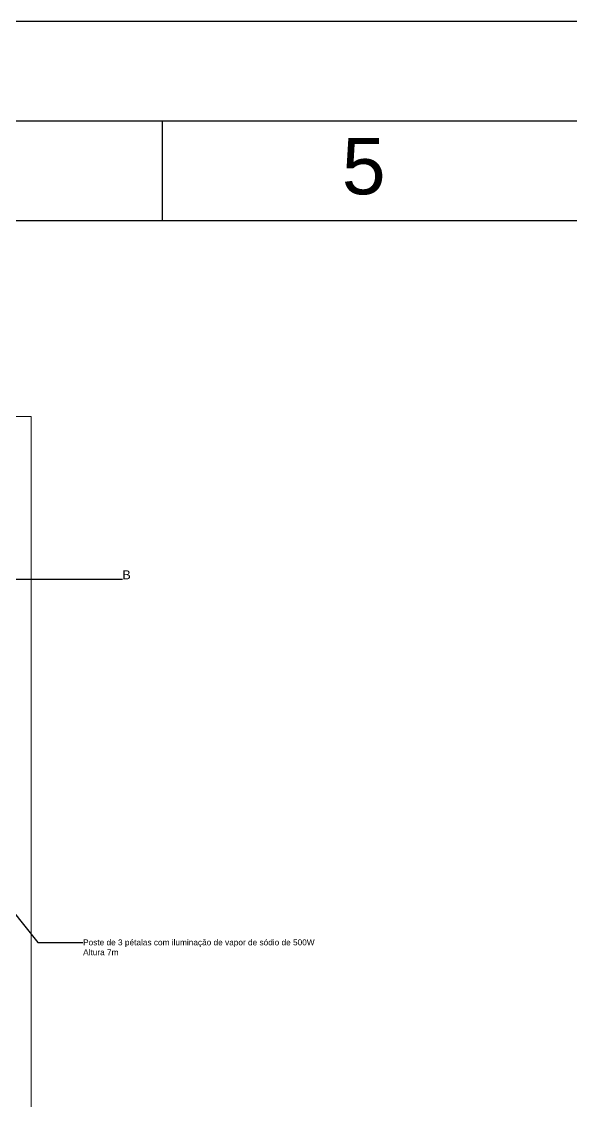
# Model space of a CAD drawing. Header units: millimetres. Extents: x 100 to 940, y 100 to 694.
# Drawn here: x 394.9 to 477.7, y 531.3 to 693.9 of the extents above; entities that cross this region are included whole.
import ezdxf
from ezdxf import colors
from ezdxf.entities.mleader import LeaderData, LeaderLine
from ezdxf.math import Vec2, Vec3

# ---------------------------------------------------------------- set-up
doc = ezdxf.new("R2010")
doc.units = ezdxf.units.MM
doc.layers.add('COTAS', color=5, linetype='Continuous', lineweight=5)
doc.layers.add('PAREDE', color=7, linetype='Continuous', lineweight=9)
doc.styles.add('Notes', font='arial.ttf', dxfattribs={"height": 3})
doc.styles.get("Standard").update_dxf_attribs({"font": 'arial.ttf'})

msp = doc.modelspace()

# ---------------------------------------------------------------- linework, layer by layer
msp.add_line((416.11, 664), (416.11, 679))
at = {"color": 1}
msp.add_line((199.15, 609.96), (410.08, 609.96), dxfattribs=at)
for points in [[(100, 100), (940, 100), (940, 693.94), (100, 693.94)], [(150, 679), (925, 679), (925, 115), (150, 115)], [(165, 664), (730, 664), (730, 130), (165, 130)]]:
    msp.add_lwpolyline(points, close=True)
at = {"layer": 'PAREDE'}
for p, q in [((218.2, 634.45), (396.32, 634.45)), ((396.32, 634.45), (396.32, 456.33))]:
    msp.add_line(p, q, dxfattribs=at)

# ---------------------------------------------------------------- texts
at = {"style": 'Notes'}
msp.add_text('5', height=8.48, dxfattribs=at).set_placement((443.11, 667.93))
at = {"layer": 'COTAS', "color": 1, "insert": (410.08, 611.3), "char_height": 1.34, "attachment_point": 1}
msp.add_mtext_dynamic_manual_height_columns('B', width=1385.5134, gutter_width=0.75, heights=[0], dxfattribs=at)

# ---------------------------------------------------------------- leaders
at = {"layer": 'COTAS'}
ml = msp.add_multileader_mtext('Standard', dxfattribs=at)
ml.set_content('Poste de 3 pétalas com iluminação de vapor de sódio de 500W\\PAltura 7m', color=256)
ml.set_leader_properties()
ml.build(insert=Vec2(0, 0))
ml.multileader.update_dxf_attribs({"arrow_head_size": 0.891})
ctx = ml.context
ctx.base_point, ctx.char_height, ctx.arrow_head_size, ctx.landing_gap_size, ctx.plane_origin = Vec3(404.14, 555.27), 0.8906, 0.891, 0.0178, Vec3(389.88, 561.02)
notes = []
notes.append((ctx, [(0, (1, 1, 0), (397.36, 555.27), (1, 0), 6.78, [(0, [(392.86, 560.87)], 0, [])])]))
ctx.mtext.insert, ctx.mtext.flow_direction = Vec3(404.16, 555.73), 5
for ctx, leaders in notes:
    for number, flags, end, landing, length, lines in leaders:
        leader = LeaderData()
        leader.index, (leader.has_last_leader_line, leader.has_dogleg_vector, leader.attachment_direction) = number, flags
        leader.last_leader_point, leader.dogleg_vector, leader.dogleg_length = Vec3(end), Vec3(landing), length
        for number, points, colour, breaks in lines:
            line = LeaderLine()
            line.index, line.vertices, line.color, line.breaks = number, Vec3.list(points), colors.encode_raw_color(colour), breaks
            leader.lines.append(line)
        ctx.leaders.append(leader)

doc.saveas('drawing.dxf')
